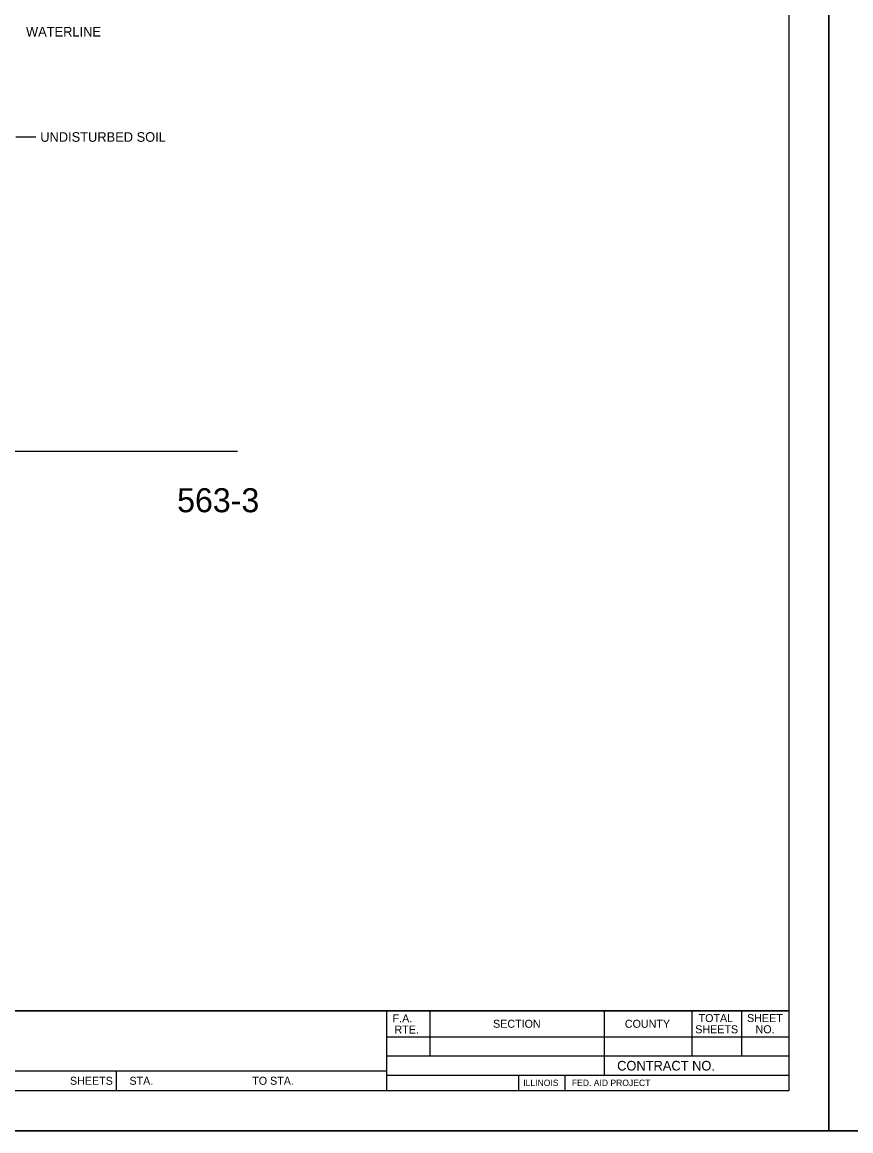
# Model space of a CAD drawing. Extents: x 2133490 to 2172050, y 2138301 to 2145980.
# Drawn here: x 2143807 to 2144324, y 2138301 to 2138993 of the extents above; entities that cross this region are included whole.
import ezdxf

# ---------------------------------------------------------------- set-up
doc = ezdxf.new("R2010")
doc.units = 0
for name, color, linetype in [('Default', 7, 'Continuous'), ('Level 1', 7, 'Continuous'), ('ROW_PR_Notes', 7, 'Continuous'), ('Sheets_50 Reference Boundary', 7, 'Continuous'), ('Sheets_General Details', 7, 'Continuous'), ('Sheets_Printer Plotting Border', 7, 'Continuous')]:
    doc.layers.add(name, color=color, linetype=linetype)

msp = doc.modelspace()

# ---------------------------------------------------------------- linework, layer by layer
at = {"layer": 'Default'}
msp.add_line((2143802.95, 2138921.39), (2143815.45, 2138921.39), dxfattribs=at)
at = {"layer": 'Sheets_50 Reference Boundary'}
msp.add_lwpolyline([(2142710.59, 2139375.7), (2144285.59, 2139375.7), (2144285.59, 2138375.71), (2142710.59, 2138375.71)], close=True, dxfattribs=at)
at = {"layer": 'Sheets_General Details'}
for p, q in [((2144310.59, 2138300.71), (2144310.59, 2139400.71)), ((2144310.59, 2139400.71), (2144310.59, 2138300.71)), ((2143004.16, 2138725.2), (2143941.34, 2138725.2)), ((2142710.59, 2138375.71), (2144285.59, 2138375.71)), ((2144034.3, 2138375.71), (2144034.3, 2138325.71)), ((2144061.31, 2138375.71), (2144061.31, 2138347.45)), ((2144170.31, 2138375.71), (2144170.31, 2138335.45)), ((2144224.92, 2138375.71), (2144224.92, 2138347.45)), ((2144255.96, 2138375.71), (2144255.96, 2138347.45)), ((2144034.3, 2138359.45), (2144285.59, 2138359.45)), ((2144034.3, 2138347.45), (2144285.59, 2138347.45)), ((2143649.3, 2138338.21), (2144034.3, 2138338.21)), ((2143865.59, 2138338.21), (2143865.59, 2138325.71)), ((2144034.3, 2138335.45), (2144285.59, 2138335.45)), ((2144116.66, 2138335.45), (2144116.66, 2138325.71)), ((2144145.66, 2138335.45), (2144145.66, 2138325.71)), ((2144310.59, 2138300.71), (2142610.59, 2138300.71)), ((2146010.59, 2138300.71), (2144310.59, 2138300.71))]:
    msp.add_line(p, q, dxfattribs=at)
msp.add_lwpolyline([(2142710.59, 2139375.71), (2144285.59, 2139375.71), (2144285.59, 2138325.71), (2142710.59, 2138325.71)], close=True, dxfattribs=at)
at = {"layer": 'Sheets_Printer Plotting Border'}
for points in [[(2142610.59, 2138300.71), (2144310.59, 2138300.71), (2144310.59, 2139400.71), (2142610.59, 2139400.71)], [(2144310.59, 2138300.71), (2146010.59, 2138300.71), (2146010.59, 2139400.71), (2144310.59, 2139400.71)]]:
    msp.add_lwpolyline(points, close=True, dxfattribs=at)

# ---------------------------------------------------------------- texts
at = {"layer": 'Level 1'}
msp.add_text('563-3', height=15, dxfattribs=at).set_placement((2143903.6, 2138687.04))
at = {"layer": 'ROW_PR_Notes'}
for s, p in [('WATERLINE ', (2143809.26, 2138984.15)), ('UNDISTURBED SOIL', (2143818.13, 2138918.4))]:
    msp.add_text(s, height=6, dxfattribs=at).set_placement(p)
at = {"layer": 'Sheets_General Details'}
for s, height, p in [('F.A.  ', 5, (2144038.16, 2138368.45)), ('TOTAL', 4.999, (2144229.21, 2138368.63)), ('SHEET', 4.999, (2144259.48, 2138368.63)), ('RTE.', 5, (2144039.32, 2138361.45)), ('SECTION', 4.999, (2144100.88, 2138365.07)), ('COUNTY', 4.999, (2144183.17, 2138365.07)), ('SHEETS', 4.999, (2144227.13, 2138361.63)), ('NO.', 4.999, (2144264.77, 2138361.63)), ('CONTRACT NO.      ', 6, (2144178.36, 2138338.38)), ('SHEETS', 5, (2143836.7, 2138329.46)), ('STA.', 5, (2143873.84, 2138329.46)), ('TO STA.', 5, (2143950.5, 2138329.46)), ('ILLINOIS', 4, (2144119.75, 2138328.68)), ('FED. AID PROJECT', 4, (2144150.08, 2138328.68))]:
    msp.add_text(s, height=height, dxfattribs=at).set_placement(p)

doc.saveas('drawing.dxf')
